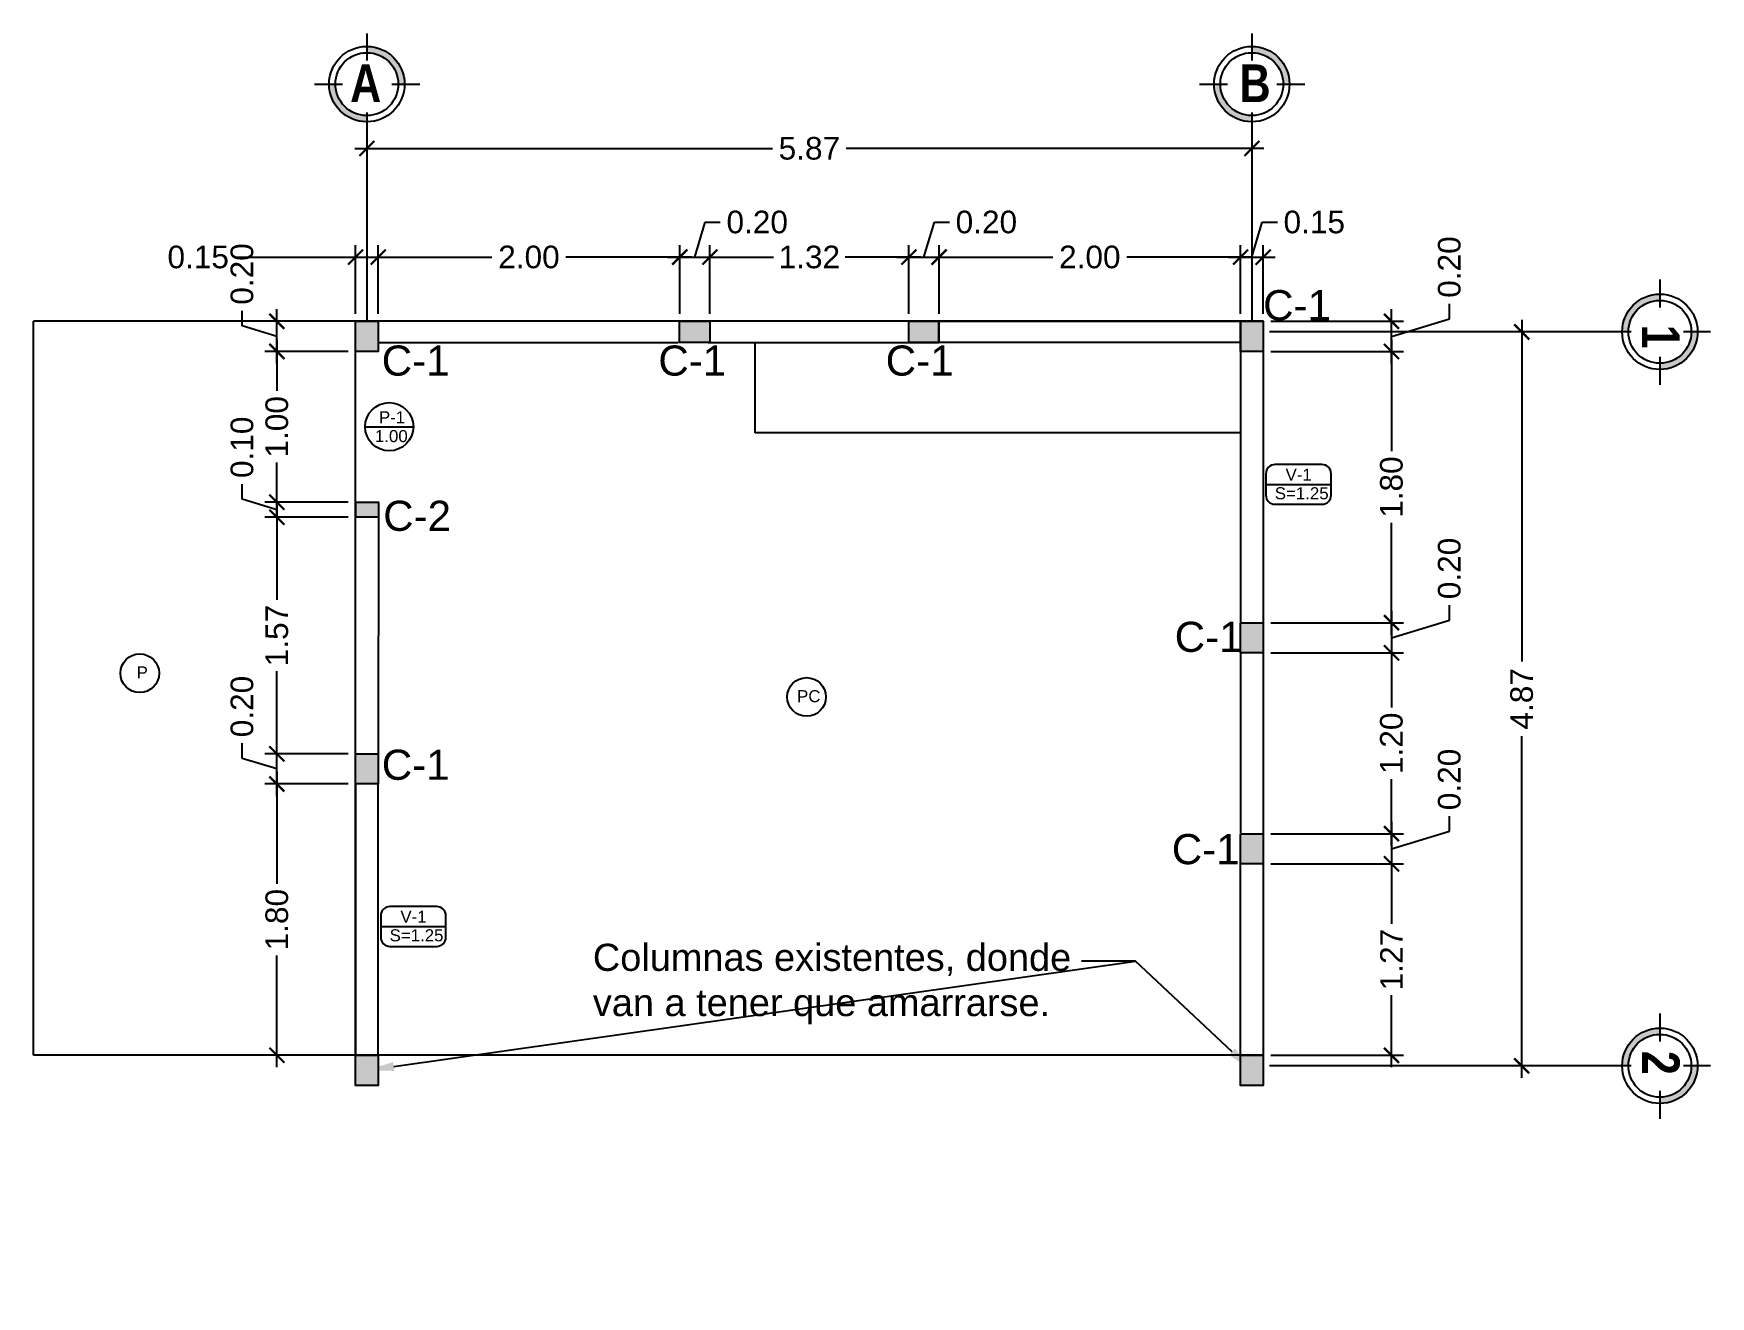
# Model space of a CAD drawing. Header units: metres. Extents: x 258817 to 259192, y 1878716 to 1878911.
# Drawn here: x 258947.1 to 258958.22, y 1878820.39 to 1878828.77 of the extents above; entities that cross this region are included whole.
import ezdxf
from ezdxf import colors
from ezdxf.entities.mleader import LeaderData, LeaderLine
from ezdxf.math import Vec2, Vec3

# ---------------------------------------------------------------- set-up
doc = ezdxf.new("R2010")
doc.units = ezdxf.units.M
doc.header["$MEASUREMENT"] = 0
doc.linetypes.add('ACAD_ISO04W100', pattern=[30, 24, -3, 0, -3])
doc.layers.add('.3EJES', color=1, linetype='Continuous', lineweight=20)
doc.layers.add('0.1', color=1, linetype='Continuous', lineweight=9)
for name, color, linetype in [('07-Ejes', 8, 'Continuous'), ('Layer2', 2, 'Continuous'), ('PUERTAS', 1, 'Continuous'), ('TEXTOS', 2, 'Continuous'), ('Vistas', 7, 'Continuous')]:
    doc.layers.add(name, color=color, linetype=linetype)
doc.styles.add('dani-100Textos', font='techb___.ttf', dxfattribs={"height": 0.25})
doc.styles.get("Standard").update_dxf_attribs({"font": 'arial.ttf'})
doc.dimstyles.new('JPcotas75', dxfattribs={"dimtxt": 0.15, "dimasz": 0.1, "dimexe": 0.08, "dimexo": 0.05, "dimgap": 0.05, "dimtad": 0, "dimzin": 1, "dimdsep": 46, "dimtxsty": 'Standard', "dimblk": 'ARCHTICK', "dimcen": 2.5, "dimdle": 0.08, "dimclrd": 1, "dimclre": 1, "dimclrt": 2, "dimadec": 0, "dimazin": 0, "dimtfac": 1, "dimtmove": 1, "dimatfit": 2, "dimfxl": 1.25, "dimarcsym": 0})

# ---------------------------------------------------------------- blocks, each defined once
blk = doc.blocks.new('_ArchTick')
at = {"color": 0, "linetype": 'ByBlock', "const_width": 0.15}
blk.add_lwpolyline([(-0.5, -0.5), (0.5, 0.5)], dxfattribs=at)
blk = doc.blocks.new('*D545')
at = {"layer": 'Defpoints', "color": 0, "transparency": 16777216}
for p in [(258948.715, 1878823.788), (258949.237, 1878823.788), (258949.237, 1878821.988)]:
    blk.add_point(p, dxfattribs=at)
at = {"layer": 'Vistas', "color": 1, "lineweight": -2, "transparency": 16777216}
for p, q in [((258948.715, 1878823.868), (258948.715, 1878823.126)), ((258949.187, 1878823.788), (258948.635, 1878823.788)), ((258948.715, 1878821.908), (258948.715, 1878822.651)), ((258949.187, 1878821.988), (258948.635, 1878821.988))]:
    blk.add_line(p, q, dxfattribs=at)
at = {"layer": 'Vistas', "color": 1, "lineweight": -2, "transparency": 16777216, "xscale": 0.1, "yscale": 0.1, "zscale": 0.1}
for p, rotation in [((258948.715, 1878823.788), 90), ((258948.715, 1878821.988), 270)]:
    blk.add_blockref('_ArchTick', p, dxfattribs=dict(at, rotation=rotation))
at = {"layer": 'Vistas', "color": 2, "transparency": 16777216, "insert": (258948.715, 1878822.888), "char_height": 0.15, "attachment_point": 5, "rotation": 90}
blk.add_mtext('1.80', dxfattribs=at)
blk = doc.blocks.new('*D546')
at = {"layer": 'Defpoints', "color": 0, "transparency": 16777216}
for p in [(258948.715, 1878823.988), (258949.237, 1878823.988), (258949.237, 1878823.788)]:
    blk.add_point(p, dxfattribs=at)
at = {"layer": 'Vistas', "color": 1, "lineweight": -2, "transparency": 16777216}
for p, q in [((258948.715, 1878823.708), (258948.715, 1878824.068)), ((258948.484, 1878823.958), (258948.484, 1878824.058)), ((258948.715, 1878823.888), (258948.484, 1878823.958)), ((258949.187, 1878823.988), (258948.635, 1878823.988)), ((258949.187, 1878823.788), (258948.635, 1878823.788))]:
    blk.add_line(p, q, dxfattribs=at)
at = {"layer": 'Vistas', "color": 1, "lineweight": -2, "transparency": 16777216, "xscale": 0.1, "yscale": 0.1, "zscale": 0.1}
for p, rotation in [((258948.715, 1878823.988), 90), ((258948.715, 1878823.788), 270)]:
    blk.add_blockref('_ArchTick', p, dxfattribs=dict(at, rotation=rotation))
at = {"layer": 'Vistas', "color": 2, "transparency": 16777216, "insert": (258948.484, 1878824.302), "char_height": 0.15, "attachment_point": 5, "rotation": 90}
blk.add_mtext('0.20', dxfattribs=at)
blk = doc.blocks.new('*D547')
at = {"layer": 'Defpoints', "color": 0, "transparency": 16777216}
for p in [(258948.715, 1878825.558), (258949.237, 1878825.558), (258949.237, 1878823.988)]:
    blk.add_point(p, dxfattribs=at)
at = {"layer": 'Vistas', "color": 1, "lineweight": -2, "transparency": 16777216}
for p, q in [((258948.715, 1878825.638), (258948.715, 1878825.011)), ((258949.187, 1878825.558), (258948.635, 1878825.558)), ((258948.715, 1878823.908), (258948.715, 1878824.536)), ((258949.187, 1878823.988), (258948.635, 1878823.988))]:
    blk.add_line(p, q, dxfattribs=at)
at = {"layer": 'Vistas', "color": 1, "lineweight": -2, "transparency": 16777216, "xscale": 0.1, "yscale": 0.1, "zscale": 0.1}
for p, rotation in [((258948.715, 1878825.558), 90), ((258948.715, 1878823.988), 270)]:
    blk.add_blockref('_ArchTick', p, dxfattribs=dict(at, rotation=rotation))
at = {"layer": 'Vistas', "color": 2, "transparency": 16777216, "insert": (258948.715, 1878824.773), "char_height": 0.15, "attachment_point": 5, "rotation": 90}
blk.add_mtext('1.57', dxfattribs=at)
blk = doc.blocks.new('*D548')
at = {"layer": 'Defpoints', "color": 0, "transparency": 16777216}
for p in [(258948.715, 1878825.658), (258949.237, 1878825.658), (258949.237, 1878825.558)]:
    blk.add_point(p, dxfattribs=at)
at = {"layer": 'Vistas', "color": 1, "lineweight": -2, "transparency": 16777216}
for p, q in [((258948.484, 1878825.678), (258948.484, 1878825.778)), ((258948.715, 1878825.658), (258948.715, 1878825.758)), ((258948.715, 1878825.608), (258948.484, 1878825.678)), ((258949.187, 1878825.658), (258948.635, 1878825.658)), ((258948.715, 1878825.558), (258948.715, 1878825.658)), ((258948.715, 1878825.558), (258948.715, 1878825.658)), ((258949.187, 1878825.558), (258948.635, 1878825.558)), ((258948.715, 1878825.558), (258948.715, 1878825.458))]:
    blk.add_line(p, q, dxfattribs=at)
at = {"layer": 'Vistas', "color": 1, "lineweight": -2, "transparency": 16777216, "xscale": 0.1, "yscale": 0.1, "zscale": 0.1}
for p, rotation in [((258948.715, 1878825.658), 270), ((258948.715, 1878825.558), 90)]:
    blk.add_blockref('_ArchTick', p, dxfattribs=dict(at, rotation=rotation))
at = {"layer": 'Vistas', "color": 2, "transparency": 16777216, "insert": (258948.484, 1878826.022), "char_height": 0.15, "attachment_point": 5, "rotation": 90}
blk.add_mtext('0.10', dxfattribs=at)
blk = doc.blocks.new('*D549')
at = {"layer": 'Defpoints', "color": 0, "transparency": 16777216}
for p in [(258948.715, 1878826.658), (258949.237, 1878826.658), (258949.237, 1878825.658)]:
    blk.add_point(p, dxfattribs=at)
at = {"layer": 'Vistas', "color": 1, "lineweight": -2, "transparency": 16777216}
for p, q in [((258948.715, 1878826.738), (258948.715, 1878826.396)), ((258949.187, 1878826.658), (258948.635, 1878826.658)), ((258948.715, 1878825.578), (258948.715, 1878825.921)), ((258949.187, 1878825.658), (258948.635, 1878825.658))]:
    blk.add_line(p, q, dxfattribs=at)
at = {"layer": 'Vistas', "color": 1, "lineweight": -2, "transparency": 16777216, "xscale": 0.1, "yscale": 0.1, "zscale": 0.1}
for p, rotation in [((258948.715, 1878826.658), 90), ((258948.715, 1878825.658), 270)]:
    blk.add_blockref('_ArchTick', p, dxfattribs=dict(at, rotation=rotation))
at = {"layer": 'Vistas', "color": 2, "transparency": 16777216, "insert": (258948.715, 1878826.158), "char_height": 0.15, "attachment_point": 5, "rotation": 90}
blk.add_mtext('1.00', dxfattribs=at)
blk = doc.blocks.new('*D550')
at = {"layer": 'Defpoints', "color": 0, "transparency": 16777216}
for p in [(258948.715, 1878826.858), (258949.237, 1878826.858), (258949.237, 1878826.658)]:
    blk.add_point(p, dxfattribs=at)
at = {"layer": 'Vistas', "color": 1, "lineweight": -2, "transparency": 16777216}
for p, q in [((258948.484, 1878826.828), (258948.484, 1878826.928)), ((258949.187, 1878826.858), (258948.635, 1878826.858)), ((258948.715, 1878826.578), (258948.715, 1878826.938)), ((258948.715, 1878826.758), (258948.484, 1878826.828)), ((258949.187, 1878826.658), (258948.635, 1878826.658))]:
    blk.add_line(p, q, dxfattribs=at)
at = {"layer": 'Vistas', "color": 1, "lineweight": -2, "transparency": 16777216, "xscale": 0.1, "yscale": 0.1, "zscale": 0.1}
for p, rotation in [((258948.715, 1878826.858), 90), ((258948.715, 1878826.658), 270)]:
    blk.add_blockref('_ArchTick', p, dxfattribs=dict(at, rotation=rotation))
at = {"layer": 'Vistas', "color": 2, "transparency": 16777216, "insert": (258948.484, 1878827.172), "char_height": 0.15, "attachment_point": 5, "rotation": 90}
blk.add_mtext('0.20', dxfattribs=at)
blk = doc.blocks.new('*D551')
at = {"layer": 'Defpoints', "color": 0, "transparency": 16777216}
for p in [(258949.387, 1878827.284), (258949.237, 1878826.858), (258949.387, 1878826.858)]:
    blk.add_point(p, dxfattribs=at)
at = {"layer": 'Vistas', "color": 1, "lineweight": -2, "transparency": 16777216}
for p, q in [((258949.237, 1878826.908), (258949.237, 1878827.364)), ((258949.387, 1878826.908), (258949.387, 1878827.364)), ((258948.438, 1878827.284), (258949.237, 1878827.284)), ((258949.157, 1878827.284), (258949.467, 1878827.284))]:
    blk.add_line(p, q, dxfattribs=at)
at = {"layer": 'Vistas', "color": 1, "lineweight": -2, "transparency": 16777216, "xscale": 0.1, "yscale": 0.1, "zscale": 0.1, "rotation": 180}
blk.add_blockref('_ArchTick', (258949.237, 1878827.284), dxfattribs=at)
at = {"layer": 'Vistas', "color": 1, "lineweight": -2, "transparency": 16777216, "xscale": 0.1, "yscale": 0.1, "zscale": 0.1}
blk.add_blockref('_ArchTick', (258949.387, 1878827.284), dxfattribs=at)
at = {"layer": 'Vistas', "color": 2, "transparency": 16777216, "insert": (258948.193, 1878827.284), "char_height": 0.15, "attachment_point": 5}
blk.add_mtext('0.15', dxfattribs=at)
blk = doc.blocks.new('*D533')
at = {"layer": 'Defpoints', "color": 0, "transparency": 16777216}
for p in [(258951.387, 1878827.284), (258949.387, 1878826.858), (258951.387, 1878826.858)]:
    blk.add_point(p, dxfattribs=at)
at = {"layer": 'Vistas', "color": 1, "lineweight": -2, "transparency": 16777216}
for p, q in [((258949.387, 1878826.908), (258949.387, 1878827.364)), ((258951.387, 1878826.908), (258951.387, 1878827.364)), ((258949.307, 1878827.284), (258950.141, 1878827.284)), ((258951.467, 1878827.284), (258950.632, 1878827.284))]:
    blk.add_line(p, q, dxfattribs=at)
at = {"layer": 'Vistas', "color": 1, "lineweight": -2, "transparency": 16777216, "xscale": 0.1, "yscale": 0.1, "zscale": 0.1, "rotation": 180}
blk.add_blockref('_ArchTick', (258949.387, 1878827.284), dxfattribs=at)
at = {"layer": 'Vistas', "color": 1, "lineweight": -2, "transparency": 16777216, "xscale": 0.1, "yscale": 0.1, "zscale": 0.1}
blk.add_blockref('_ArchTick', (258951.387, 1878827.284), dxfattribs=at)
at = {"layer": 'Vistas', "color": 2, "transparency": 16777216, "insert": (258950.387, 1878827.284), "char_height": 0.15, "attachment_point": 5}
blk.add_mtext('2.00', dxfattribs=at)
blk = doc.blocks.new('*D534')
at = {"layer": 'Defpoints', "color": 0, "transparency": 16777216}
for p in [(258951.587, 1878827.284), (258951.387, 1878826.858), (258951.587, 1878826.858)]:
    blk.add_point(p, dxfattribs=at)
at = {"layer": 'Vistas', "color": 1, "lineweight": -2, "transparency": 16777216}
for p, q in [((258951.487, 1878827.284), (258951.556, 1878827.516)), ((258951.556, 1878827.516), (258951.656, 1878827.516)), ((258951.387, 1878826.908), (258951.387, 1878827.364)), ((258951.587, 1878826.908), (258951.587, 1878827.364)), ((258951.307, 1878827.284), (258951.667, 1878827.284))]:
    blk.add_line(p, q, dxfattribs=at)
at = {"layer": 'Vistas', "color": 1, "lineweight": -2, "transparency": 16777216, "xscale": 0.1, "yscale": 0.1, "zscale": 0.1, "rotation": 180}
blk.add_blockref('_ArchTick', (258951.387, 1878827.284), dxfattribs=at)
at = {"layer": 'Vistas', "color": 1, "lineweight": -2, "transparency": 16777216, "xscale": 0.1, "yscale": 0.1, "zscale": 0.1}
blk.add_blockref('_ArchTick', (258951.587, 1878827.284), dxfattribs=at)
at = {"layer": 'Vistas', "color": 2, "transparency": 16777216, "insert": (258951.901, 1878827.516), "char_height": 0.15, "attachment_point": 5}
blk.add_mtext('0.20', dxfattribs=at)
blk = doc.blocks.new('*D535')
at = {"layer": 'Defpoints', "color": 0, "transparency": 16777216}
for p in [(258952.907, 1878827.284), (258951.587, 1878826.858), (258952.907, 1878826.858)]:
    blk.add_point(p, dxfattribs=at)
at = {"layer": 'Vistas', "color": 1, "lineweight": -2, "transparency": 16777216}
for p, q in [((258951.587, 1878826.908), (258951.587, 1878827.364)), ((258952.907, 1878826.908), (258952.907, 1878827.364)), ((258951.507, 1878827.284), (258952.01, 1878827.284)), ((258952.987, 1878827.284), (258952.484, 1878827.284))]:
    blk.add_line(p, q, dxfattribs=at)
at = {"layer": 'Vistas', "color": 1, "lineweight": -2, "transparency": 16777216, "xscale": 0.1, "yscale": 0.1, "zscale": 0.1, "rotation": 180}
blk.add_blockref('_ArchTick', (258951.587, 1878827.284), dxfattribs=at)
at = {"layer": 'Vistas', "color": 1, "lineweight": -2, "transparency": 16777216, "xscale": 0.1, "yscale": 0.1, "zscale": 0.1}
blk.add_blockref('_ArchTick', (258952.907, 1878827.284), dxfattribs=at)
at = {"layer": 'Vistas', "color": 2, "transparency": 16777216, "insert": (258952.247, 1878827.284), "char_height": 0.15, "attachment_point": 5}
blk.add_mtext('1.32', dxfattribs=at)
blk = doc.blocks.new('*D536')
at = {"layer": 'Defpoints', "color": 0, "transparency": 16777216}
for p in [(258953.107, 1878827.284), (258952.907, 1878826.858), (258953.107, 1878826.858)]:
    blk.add_point(p, dxfattribs=at)
at = {"layer": 'Vistas', "color": 1, "lineweight": -2, "transparency": 16777216}
for p, q in [((258953.007, 1878827.284), (258953.076, 1878827.516)), ((258953.076, 1878827.516), (258953.176, 1878827.516)), ((258952.907, 1878826.908), (258952.907, 1878827.364)), ((258953.107, 1878826.908), (258953.107, 1878827.364)), ((258952.827, 1878827.284), (258953.187, 1878827.284))]:
    blk.add_line(p, q, dxfattribs=at)
at = {"layer": 'Vistas', "color": 1, "lineweight": -2, "transparency": 16777216, "xscale": 0.1, "yscale": 0.1, "zscale": 0.1, "rotation": 180}
blk.add_blockref('_ArchTick', (258952.907, 1878827.284), dxfattribs=at)
at = {"layer": 'Vistas', "color": 1, "lineweight": -2, "transparency": 16777216, "xscale": 0.1, "yscale": 0.1, "zscale": 0.1}
blk.add_blockref('_ArchTick', (258953.107, 1878827.284), dxfattribs=at)
at = {"layer": 'Vistas', "color": 2, "transparency": 16777216, "insert": (258953.421, 1878827.516), "char_height": 0.15, "attachment_point": 5}
blk.add_mtext('0.20', dxfattribs=at)
blk = doc.blocks.new('*D537')
at = {"layer": 'Defpoints', "color": 0, "transparency": 16777216}
for p in [(258955.107, 1878827.284), (258953.107, 1878826.858), (258955.107, 1878826.858)]:
    blk.add_point(p, dxfattribs=at)
at = {"layer": 'Vistas', "color": 1, "lineweight": -2, "transparency": 16777216}
for p, q in [((258953.107, 1878826.908), (258953.107, 1878827.364)), ((258955.107, 1878826.908), (258955.107, 1878827.364)), ((258953.027, 1878827.284), (258953.861, 1878827.284)), ((258955.187, 1878827.284), (258954.352, 1878827.284))]:
    blk.add_line(p, q, dxfattribs=at)
at = {"layer": 'Vistas', "color": 1, "lineweight": -2, "transparency": 16777216, "xscale": 0.1, "yscale": 0.1, "zscale": 0.1, "rotation": 180}
blk.add_blockref('_ArchTick', (258953.107, 1878827.284), dxfattribs=at)
at = {"layer": 'Vistas', "color": 1, "lineweight": -2, "transparency": 16777216, "xscale": 0.1, "yscale": 0.1, "zscale": 0.1}
blk.add_blockref('_ArchTick', (258955.107, 1878827.284), dxfattribs=at)
at = {"layer": 'Vistas', "color": 2, "transparency": 16777216, "insert": (258954.107, 1878827.284), "char_height": 0.15, "attachment_point": 5}
blk.add_mtext('2.00', dxfattribs=at)
blk = doc.blocks.new('*D538')
at = {"layer": 'Defpoints', "color": 0, "transparency": 16777216}
for p in [(258955.257, 1878827.284), (258955.107, 1878826.858), (258955.257, 1878826.858)]:
    blk.add_point(p, dxfattribs=at)
at = {"layer": 'Vistas', "color": 1, "lineweight": -2, "transparency": 16777216}
for p, q in [((258955.182, 1878827.284), (258955.251, 1878827.516)), ((258955.251, 1878827.516), (258955.351, 1878827.516)), ((258955.107, 1878826.908), (258955.107, 1878827.364)), ((258955.257, 1878826.908), (258955.257, 1878827.364)), ((258955.027, 1878827.284), (258955.337, 1878827.284))]:
    blk.add_line(p, q, dxfattribs=at)
at = {"layer": 'Vistas', "color": 1, "lineweight": -2, "transparency": 16777216, "xscale": 0.1, "yscale": 0.1, "zscale": 0.1, "rotation": 180}
blk.add_blockref('_ArchTick', (258955.107, 1878827.284), dxfattribs=at)
at = {"layer": 'Vistas', "color": 1, "lineweight": -2, "transparency": 16777216, "xscale": 0.1, "yscale": 0.1, "zscale": 0.1}
blk.add_blockref('_ArchTick', (258955.257, 1878827.284), dxfattribs=at)
at = {"layer": 'Vistas', "color": 2, "transparency": 16777216, "insert": (258955.596, 1878827.516), "char_height": 0.15, "attachment_point": 5}
blk.add_mtext('0.15', dxfattribs=at)
blk = doc.blocks.new('*D539')
at = {"layer": 'Defpoints', "color": 0, "transparency": 16777216}
for p in [(258955.257, 1878826.658), (258955.257, 1878824.858), (258956.108, 1878824.858)]:
    blk.add_point(p, dxfattribs=at)
at = {"layer": 'Vistas', "color": 1, "lineweight": -2, "transparency": 16777216}
for p, q in [((258956.108, 1878826.738), (258956.108, 1878825.996)), ((258955.307, 1878826.658), (258956.188, 1878826.658)), ((258956.108, 1878824.778), (258956.108, 1878825.521)), ((258955.307, 1878824.858), (258956.188, 1878824.858))]:
    blk.add_line(p, q, dxfattribs=at)
at = {"layer": 'Vistas', "color": 1, "lineweight": -2, "transparency": 16777216, "xscale": 0.1, "yscale": 0.1, "zscale": 0.1}
for p, rotation in [((258956.108, 1878826.658), 90), ((258956.108, 1878824.858), 270)]:
    blk.add_blockref('_ArchTick', p, dxfattribs=dict(at, rotation=rotation))
at = {"layer": 'Vistas', "color": 2, "transparency": 16777216, "insert": (258956.108, 1878825.758), "char_height": 0.15, "attachment_point": 5, "rotation": 90}
blk.add_mtext('1.80', dxfattribs=at)
blk = doc.blocks.new('*D540')
at = {"layer": 'Defpoints', "color": 0, "transparency": 16777216}
for p in [(258955.257, 1878824.858), (258955.257, 1878824.658), (258956.108, 1878824.658)]:
    blk.add_point(p, dxfattribs=at)
at = {"layer": 'Vistas', "color": 1, "lineweight": -2, "transparency": 16777216}
for p, q in [((258956.492, 1878824.874), (258956.492, 1878824.974)), ((258955.307, 1878824.858), (258956.188, 1878824.858)), ((258956.108, 1878824.938), (258956.108, 1878824.578)), ((258956.108, 1878824.758), (258956.492, 1878824.874)), ((258955.307, 1878824.658), (258956.188, 1878824.658))]:
    blk.add_line(p, q, dxfattribs=at)
at = {"layer": 'Vistas', "color": 1, "lineweight": -2, "transparency": 16777216, "xscale": 0.1, "yscale": 0.1, "zscale": 0.1}
for p, rotation in [((258956.108, 1878824.858), 90), ((258956.108, 1878824.658), 270)]:
    blk.add_blockref('_ArchTick', p, dxfattribs=dict(at, rotation=rotation))
at = {"layer": 'Vistas', "color": 2, "transparency": 16777216, "insert": (258956.492, 1878825.218), "char_height": 0.15, "attachment_point": 5, "rotation": 90}
blk.add_mtext('0.20', dxfattribs=at)
blk = doc.blocks.new('*D541')
at = {"layer": 'Defpoints', "color": 0, "transparency": 16777216}
for p in [(258955.257, 1878824.658), (258955.257, 1878823.458), (258956.108, 1878823.458)]:
    blk.add_point(p, dxfattribs=at)
at = {"layer": 'Vistas', "color": 1, "lineweight": -2, "transparency": 16777216}
for p, q in [((258956.108, 1878824.738), (258956.108, 1878824.296)), ((258955.307, 1878824.658), (258956.188, 1878824.658)), ((258956.108, 1878823.378), (258956.108, 1878823.821)), ((258955.307, 1878823.458), (258956.188, 1878823.458))]:
    blk.add_line(p, q, dxfattribs=at)
at = {"layer": 'Vistas', "color": 1, "lineweight": -2, "transparency": 16777216, "xscale": 0.1, "yscale": 0.1, "zscale": 0.1}
for p, rotation in [((258956.108, 1878824.658), 90), ((258956.108, 1878823.458), 270)]:
    blk.add_blockref('_ArchTick', p, dxfattribs=dict(at, rotation=rotation))
at = {"layer": 'Vistas', "color": 2, "transparency": 16777216, "insert": (258956.108, 1878824.058), "char_height": 0.15, "attachment_point": 5, "rotation": 90}
blk.add_mtext('1.20', dxfattribs=at)
blk = doc.blocks.new('*D542')
at = {"layer": 'Defpoints', "color": 0, "transparency": 16777216}
for p in [(258955.257, 1878823.458), (258955.257, 1878823.258), (258956.108, 1878823.258)]:
    blk.add_point(p, dxfattribs=at)
at = {"layer": 'Vistas', "color": 1, "lineweight": -2, "transparency": 16777216}
for p, q in [((258956.108, 1878823.538), (258956.108, 1878823.178)), ((258956.492, 1878823.474), (258956.492, 1878823.574)), ((258955.307, 1878823.458), (258956.188, 1878823.458)), ((258956.108, 1878823.358), (258956.492, 1878823.474)), ((258955.307, 1878823.258), (258956.188, 1878823.258))]:
    blk.add_line(p, q, dxfattribs=at)
at = {"layer": 'Vistas', "color": 1, "lineweight": -2, "transparency": 16777216, "xscale": 0.1, "yscale": 0.1, "zscale": 0.1}
for p, rotation in [((258956.108, 1878823.458), 90), ((258956.108, 1878823.258), 270)]:
    blk.add_blockref('_ArchTick', p, dxfattribs=dict(at, rotation=rotation))
at = {"layer": 'Vistas', "color": 2, "transparency": 16777216, "insert": (258956.492, 1878823.818), "char_height": 0.15, "attachment_point": 5, "rotation": 90}
blk.add_mtext('0.20', dxfattribs=at)
blk = doc.blocks.new('*D543')
at = {"layer": 'Defpoints', "color": 0, "transparency": 16777216}
for p in [(258955.257, 1878823.258), (258955.257, 1878821.988), (258956.108, 1878821.988)]:
    blk.add_point(p, dxfattribs=at)
at = {"layer": 'Vistas', "color": 1, "lineweight": -2, "transparency": 16777216}
for p, q in [((258956.108, 1878823.338), (258956.108, 1878822.861)), ((258955.307, 1878823.258), (258956.188, 1878823.258)), ((258956.108, 1878821.908), (258956.108, 1878822.386)), ((258955.307, 1878821.988), (258956.188, 1878821.988))]:
    blk.add_line(p, q, dxfattribs=at)
at = {"layer": 'Vistas', "color": 1, "lineweight": -2, "transparency": 16777216, "xscale": 0.1, "yscale": 0.1, "zscale": 0.1}
for p, rotation in [((258956.108, 1878823.258), 90), ((258956.108, 1878821.988), 270)]:
    blk.add_blockref('_ArchTick', p, dxfattribs=dict(at, rotation=rotation))
at = {"layer": 'Vistas', "color": 2, "transparency": 16777216, "insert": (258956.108, 1878822.623), "char_height": 0.15, "attachment_point": 5, "rotation": 90}
blk.add_mtext('1.27', dxfattribs=at)
blk = doc.blocks.new('*D544')
at = {"layer": 'Defpoints', "color": 0, "transparency": 16777216}
for p in [(258955.257, 1878826.858), (258956.108, 1878826.858), (258955.257, 1878826.658)]:
    blk.add_point(p, dxfattribs=at)
at = {"layer": 'Vistas', "color": 1, "lineweight": -2, "transparency": 16777216}
for p, q in [((258956.492, 1878826.874), (258956.492, 1878826.974)), ((258955.307, 1878826.858), (258956.188, 1878826.858)), ((258956.108, 1878826.578), (258956.108, 1878826.938)), ((258956.108, 1878826.758), (258956.492, 1878826.874)), ((258955.307, 1878826.658), (258956.188, 1878826.658))]:
    blk.add_line(p, q, dxfattribs=at)
at = {"layer": 'Vistas', "color": 1, "lineweight": -2, "transparency": 16777216, "xscale": 0.1, "yscale": 0.1, "zscale": 0.1}
for p, rotation in [((258956.108, 1878826.858), 90), ((258956.108, 1878826.658), 270)]:
    blk.add_blockref('_ArchTick', p, dxfattribs=dict(at, rotation=rotation))
at = {"layer": 'Vistas', "color": 2, "transparency": 16777216, "insert": (258956.492, 1878827.218), "char_height": 0.15, "attachment_point": 5, "rotation": 90}
blk.add_mtext('0.20', dxfattribs=at)
blk = doc.blocks.new('eje numero')
at = {"layer": '07-Ejes'}
h = blk.add_hatch(color=1, dxfattribs=at)
h.dxf.hatch_style = 1
h.paths.add_polyline_path([(496.116, 205.549), (496.116, 205.499, -0.414214), (496.366, 205.249), (496.416, 205.249, 0.414214)])
h.paths.add_polyline_path([(495.866, 205.249), (495.816, 205.249, 0.414214), (496.116, 204.949), (496.116, 204.999, -0.414214)])
at = {"layer": '07-Ejes', "color": 1}
for points in [[(496.116, 205.651), (496.116, 205.438)], [(495.701, 205.249), (495.923, 205.249)], [(496.316, 205.249), (496.538, 205.249)]]:
    blk.add_lwpolyline(points, dxfattribs=at)
for radius in [0.3, 0.25]:
    blk.add_circle((496.116, 205.249), radius, dxfattribs=at)
blk = doc.blocks.new('*U159')
at = {"color": 1, "linetype": 'ACAD_ISO04W100', "ltscale": 0.1}
blk.add_lwpolyline([(0, 0.711), (0, -0.673)], dxfattribs=at)
at = {"layer": '.3EJES', "xscale": 0.8340043413883207, "yscale": 0.8340043413883207, "zscale": 0.8340043413883207}
blk.add_blockref('eje numero', (-413.763, -170.278), dxfattribs=at)
at = {"style": 'dani-100Textos'}
blk.add_attdef('1', (-0.111, 0.781), '', height=0.25, dxfattribs=at)
blk = doc.blocks.new('*U173')
at = {"color": 1, "linetype": 'ACAD_ISO04W100', "ltscale": 0.1}
blk.add_lwpolyline([(0, 0.711), (0, -0.673)], dxfattribs=at)
at = {"layer": '.3EJES', "xscale": 0.8340043413883207, "yscale": 0.8340043413883207, "zscale": 0.8340043413883207}
blk.add_blockref('eje numero', (-413.763, -170.278), dxfattribs=at)
at = {"style": 'dani-100Textos'}
blk.add_attdef('1', (-0.082, 0.781), '', height=0.25, dxfattribs=at)
blk = doc.blocks.new('*D557')
at = {"layer": 'Defpoints', "color": 0, "transparency": 16777216}
for p in [(258949.312, 1878828.182), (258955.182, 1878828.182), (258949.312, 1878828.005)]:
    blk.add_point(p, dxfattribs=at)
at = {"layer": 'Vistas', "color": 1, "lineweight": -2, "transparency": 16777216}
for p, q in [((258949.312, 1878828.132), (258949.312, 1878827.925)), ((258955.182, 1878828.132), (258955.182, 1878827.925)), ((258949.232, 1878828.005), (258952.002, 1878828.005)), ((258955.262, 1878828.005), (258952.491, 1878828.005))]:
    blk.add_line(p, q, dxfattribs=at)
at = {"layer": 'Vistas', "color": 1, "lineweight": -2, "transparency": 16777216, "xscale": 0.1, "yscale": 0.1, "zscale": 0.1, "rotation": 180}
blk.add_blockref('_ArchTick', (258949.312, 1878828.005), dxfattribs=at)
at = {"layer": 'Vistas', "color": 1, "lineweight": -2, "transparency": 16777216, "xscale": 0.1, "yscale": 0.1, "zscale": 0.1}
blk.add_blockref('_ArchTick', (258955.182, 1878828.005), dxfattribs=at)
at = {"layer": 'Vistas', "color": 2, "transparency": 16777216, "insert": (258952.247, 1878828.005), "char_height": 0.15, "attachment_point": 5}
blk.add_mtext('5.87', dxfattribs=at)
blk = doc.blocks.new('*U717')
at = {"color": 1, "linetype": 'ACAD_ISO04W100', "ltscale": 0.1}
blk.add_lwpolyline([(0, 0.711), (0, -1.731)], dxfattribs=at)
at = {"layer": '.3EJES', "xscale": 0.8340043413883207, "yscale": 0.8340043413883207, "zscale": 0.8340043413883207}
blk.add_blockref('eje numero', (-413.763, -170.278), dxfattribs=at)
at = {"style": 'dani-100Textos'}
blk.add_attdef('1', (-0.048, 0.781), '', height=0.25, dxfattribs=at)
blk = doc.blocks.new('*U182')
at = {"color": 1, "linetype": 'ACAD_ISO04W100', "ltscale": 0.1}
blk.add_lwpolyline([(0, 0.711), (0, -1.711)], dxfattribs=at)
at = {"layer": '.3EJES', "xscale": 0.8340043413883207, "yscale": 0.8340043413883207, "zscale": 0.8340043413883207}
blk.add_blockref('eje numero', (-413.763, -170.278), dxfattribs=at)
at = {"style": 'dani-100Textos'}
blk.add_attdef('1', (-0.099, 0.781), '', height=0.25, dxfattribs=at)
blk = doc.blocks.new('*D719')
at = {"layer": 'Defpoints', "color": 0, "transparency": 16777216}
for p in [(258957.138, 1878826.788), (258956.972, 1878821.918), (258957.138, 1878821.918)]:
    blk.add_point(p, dxfattribs=at)
at = {"layer": 'Vistas', "color": 1, "lineweight": -2, "transparency": 16777216}
for p, q in [((258956.972, 1878826.868), (258956.972, 1878824.601)), ((258957.088, 1878826.788), (258956.892, 1878826.788)), ((258956.972, 1878821.838), (258956.972, 1878824.105)), ((258957.088, 1878821.918), (258956.892, 1878821.918))]:
    blk.add_line(p, q, dxfattribs=at)
at = {"layer": 'Vistas', "color": 1, "lineweight": -2, "transparency": 16777216, "xscale": 0.1, "yscale": 0.1, "zscale": 0.1}
for p, rotation in [((258956.972, 1878826.788), 90), ((258956.972, 1878821.918), 270)]:
    blk.add_blockref('_ArchTick', p, dxfattribs=dict(at, rotation=rotation))
at = {"layer": 'Vistas', "color": 2, "transparency": 16777216, "insert": (258956.972, 1878824.353), "char_height": 0.15, "attachment_point": 5, "rotation": 90}
blk.add_mtext('4.87', dxfattribs=at)

msp = doc.modelspace()

# ---------------------------------------------------------------- hatches: boundary and pattern name
at = {"layer": 'Vistas'}
h = msp.add_hatch(color=256, dxfattribs=at)
h.dxf.hatch_style = 1
h.paths.add_polyline_path([(258949.38656, 1878821.98827), (258949.23656, 1878821.98827), (258949.23656, 1878821.78827), (258949.38656, 1878821.78827)])
h.paths.add_polyline_path([(258949.38656, 1878823.98827), (258949.23656, 1878823.98827), (258949.23656, 1878823.78827), (258949.38656, 1878823.78827)])
h.paths.add_polyline_path([(258955.25656, 1878821.98827), (258955.10656, 1878821.98827), (258955.10656, 1878821.78827), (258955.25656, 1878821.78827)])
h.paths.add_polyline_path([(258955.25656, 1878823.45827), (258955.10656, 1878823.45827), (258955.10656, 1878823.25827), (258955.25656, 1878823.25827)])
h.paths.add_polyline_path([(258955.25656, 1878824.85827), (258955.10656, 1878824.85827), (258955.10656, 1878824.65827), (258955.25656, 1878824.65827)])
h.paths.add_polyline_path([(258955.25656, 1878826.85827), (258955.10656, 1878826.85827), (258955.10656, 1878826.71827), (258955.10656, 1878826.65827), (258955.25656, 1878826.65827)])
h.paths.add_polyline_path([(258953.10656, 1878826.85827), (258952.90656, 1878826.85827), (258952.90656, 1878826.71827), (258953.10656, 1878826.71827)])
h.paths.add_polyline_path([(258951.58656, 1878826.85827), (258951.38656, 1878826.85827), (258951.38656, 1878826.71827), (258951.58656, 1878826.71827)])
h.paths.add_polyline_path([(258949.38656, 1878826.85827), (258949.23656, 1878826.85827), (258949.23656, 1878826.65827), (258949.28656, 1878826.65827), (258949.38656, 1878826.65827)])
h.paths.add_polyline_path([(258949.38801, 1878825.65827), (258949.23801, 1878825.65827), (258949.23801, 1878825.55827), (258949.38801, 1878825.55827)])

# ---------------------------------------------------------------- linework, layer by layer
at = {"color": 2}
for p, q in [((258955.27508, 1878825.77561), (258955.70764, 1878825.77561)), ((258949.40367, 1878822.84251), (258949.83622, 1878822.84251))]:
    msp.add_line(p, q, dxfattribs=at)
for points in [[(258955.27508, 1878825.84669), (258955.27508, 1878825.70454, 0.41421356), (258955.33595, 1878825.64367), (258955.64677, 1878825.64367, 0.41421356), (258955.70764, 1878825.70454), (258955.70764, 1878825.84669, 0.41421356), (258955.64677, 1878825.90755), (258955.33595, 1878825.90755, 0.41421356)], [(258949.40367, 1878822.91359), (258949.40367, 1878822.77144, 0.41421356), (258949.46453, 1878822.71057), (258949.77536, 1878822.71057, 0.41421356), (258949.83622, 1878822.77144), (258949.83622, 1878822.91359, 0.41421356), (258949.77536, 1878822.97445), (258949.46453, 1878822.97445, 0.41421356)]]:
    msp.add_lwpolyline(points, format="xyb", close=True, dxfattribs=at)
at = {"layer": 'Layer2'}
for centre, radius in [((258949.46016, 1878826.15844), 0.16), ((258947.80565, 1878824.523), 0.12838), ((258952.22863, 1878824.36532), 0.12838)]:
    msp.add_circle(centre, radius, dxfattribs=at)
at = {"layer": 'PUERTAS'}
msp.add_line((258949.30016, 1878826.15844), (258949.62016, 1878826.15844), dxfattribs=at)
at = {"layer": 'Vistas'}
for p, q in [((258949.23656, 1878826.85827), (258947.10087, 1878826.85827)), ((258947.10087, 1878821.98827), (258947.10087, 1878826.85827)), ((258955.25656, 1878826.85827), (258949.23656, 1878826.85827)), ((258949.23656, 1878821.98827), (258949.23656, 1878826.85827)), ((258949.38656, 1878826.85827), (258949.38656, 1878826.71827)), ((258955.25656, 1878826.85827), (258955.25656, 1878821.98827)), ((258949.38656, 1878826.71827), (258951.37656, 1878826.71827)), ((258951.57656, 1878826.71827), (258953.10656, 1878826.71827)), ((258951.88656, 1878826.11827), (258951.88656, 1878826.71827)), ((258955.10656, 1878826.71827), (258955.10656, 1878826.11827)), ((258955.10656, 1878826.65827), (258955.10656, 1878824.86211)), ((258955.10656, 1878826.11827), (258951.88656, 1878826.11827)), ((258949.38801, 1878825.55827), (258949.38656, 1878823.98827)), ((258955.10656, 1878824.65827), (258955.10656, 1878823.46483)), ((258955.10656, 1878821.98827), (258955.10656, 1878823.25827)), ((258949.23656, 1878821.98827), (258947.10087, 1878821.98827)), ((258949.39656, 1878821.98827), (258949.23656, 1878821.98827)), ((258955.09656, 1878821.98827), (258949.39656, 1878821.98827)), ((258955.25656, 1878821.98827), (258955.09656, 1878821.98827))]:
    msp.add_line(p, q, dxfattribs=at)
for points in [[(258949.23656, 1878826.85827), (258949.38656, 1878826.85827), (258949.38656, 1878826.65827), (258949.23656, 1878826.65827)], [(258951.58656, 1878826.85827), (258951.58656, 1878826.71827), (258951.38656, 1878826.71827), (258951.38656, 1878826.85827)], [(258953.10656, 1878826.85827), (258953.10656, 1878826.71827), (258952.90656, 1878826.71827), (258952.90656, 1878826.85827)], [(258953.10656, 1878826.85827), (258955.10656, 1878826.85827), (258955.10656, 1878826.71827), (258953.10656, 1878826.71827)], [(258955.10656, 1878826.85827), (258955.25656, 1878826.85827), (258955.25656, 1878826.65827), (258955.10656, 1878826.65827)], [(258949.23801, 1878825.65827), (258949.38801, 1878825.65827), (258949.38801, 1878825.55827), (258949.23801, 1878825.55827)], [(258955.10656, 1878824.85827), (258955.25656, 1878824.85827), (258955.25656, 1878824.65827), (258955.10656, 1878824.65827)], [(258949.23656, 1878823.98827), (258949.38656, 1878823.98827), (258949.38656, 1878823.78827), (258949.23656, 1878823.78827)], [(258949.23656, 1878821.98827), (258949.38656, 1878821.98827), (258949.38656, 1878823.78827), (258949.23656, 1878823.78827)], [(258955.10656, 1878823.45827), (258955.25656, 1878823.45827), (258955.25656, 1878823.25827), (258955.10656, 1878823.25827)], [(258949.23656, 1878821.98827), (258949.38656, 1878821.98827), (258949.38656, 1878821.78827), (258949.23656, 1878821.78827)], [(258955.10656, 1878821.98827), (258955.25656, 1878821.98827), (258955.25656, 1878821.78827), (258955.10656, 1878821.78827)]]:
    msp.add_lwpolyline(points, close=True, dxfattribs=at)

# ---------------------------------------------------------------- block references
for name, p, values in [('*U159', (258949.31156, 1878827.53143), {'1': 'A'}), ('*U173', (258955.18156, 1878827.53143), {'1': 'B'})]:
    msp.add_blockref(name, p, dxfattribs=at).add_auto_attribs(values)
at = {"layer": 'Vistas', "rotation": 270}
for name, p, values in [('*U717', (258956.98772, 1878826.78827), {'1': '1'}), ('*U182', (258956.98772, 1878821.91827), {'1': '2'})]:
    msp.add_blockref(name, p, dxfattribs=at).add_auto_attribs(values)

# ---------------------------------------------------------------- texts
at = {"layer": '0.1', "char_height": 0.08, "attachment_point": 1}
for s, insert, width in [('{\\C1;P-1}', (258949.39173, 1878826.26143), 4.6292668), ('{\\C1;1.00}', (258949.36526, 1878826.13643), 4.6292668), ('{\\C1;PC}', (258952.1654, 1878824.41056), 0.2107332)]:
    msp.add_mtext(s, dxfattribs=dict(at, insert=insert, width=width))
at = {"layer": 'TEXTOS', "char_height": 0.08, "width": 0.30898, "attachment_point": 1}
for s, insert in [('{\\C1;V-1}', (258955.40559, 1878825.88035)), ('{\\C1;S=1.25}', (258955.33395, 1878825.75705)), ('{\\C1;V-1}', (258949.53418, 1878822.94725)), ('{\\C1;S=1.25}', (258949.46254, 1878822.82395))]:
    msp.add_mtext(s, dxfattribs=dict(at, insert=insert))
at = {"layer": 'Vistas', "char_height": 0.2, "attachment_point": 1}
for s, insert in [('C-1', (258955.25656, 1878827.06509)), ('C-1', (258949.4105, 1878826.69753)), ('C-1', (258951.24512, 1878826.69753)), ('C-1', (258952.75317, 1878826.69753)), ('C-2', (258949.42025, 1878825.66765)), ('C-1', (258954.66998, 1878824.86457)), ('C-1', (258949.4105, 1878824.01578)), ('C-1', (258954.6508, 1878823.45583))]:
    msp.add_mtext_dynamic_manual_height_columns(s, width=0.6915753, gutter_width=1, heights=[0], dxfattribs=dict(at, insert=insert))

# ---------------------------------------------------------------- dimensions: what is measured, and where the dimension line sits
at = {"layer": 'Vistas'}
for base, p1, p2, picture, middle in [((258949.31156, 1878828.00532), (258955.18156, 1878828.18196), (258949.31156, 1878828.18196), '*D557', (258952.24656, 1878828.00532)), ((258951.58656, 1878827.28435), (258951.38656, 1878826.85827), (258951.58656, 1878826.85827), '*D534', (258951.70604, 1878827.51594)), ((258953.10656, 1878827.28435), (258952.90656, 1878826.85827), (258953.10656, 1878826.85827), '*D536', (258953.22604, 1878827.51594)), ((258955.25656, 1878827.28435), (258955.10656, 1878826.85827), (258955.25656, 1878826.85827), '*D538', (258955.40104, 1878827.51594)), ((258951.38656, 1878827.28435), (258949.38656, 1878826.85827), (258951.38656, 1878826.85827), '*D533', (258950.38656, 1878827.28435)), ((258952.90656, 1878827.28435), (258951.58656, 1878826.85827), (258952.90656, 1878826.85827), '*D535', (258952.24656, 1878827.28435)), ((258955.10656, 1878827.28435), (258953.10656, 1878826.85827), (258955.10656, 1878826.85827), '*D537', (258954.10656, 1878827.28435))]:
    dim = msp.add_linear_dim(base=base, p1=p1, p2=p2, dimstyle='JPcotas75', dxfattribs=at)
    dim.commit()
    dim.dimension.update_dxf_attribs({"geometry": picture, "text_midpoint": middle})
for base, p1, p2, picture, middle in [((258956.10759, 1878826.85827), (258955.25656, 1878826.65827), (258955.25656, 1878826.85827), '*D544', (258956.49235, 1878827.02369)), ((258948.71512, 1878826.85827), (258949.23656, 1878826.65827), (258949.23656, 1878826.85827), '*D550', (258948.48353, 1878826.97774)), ((258956.97222, 1878821.91827), (258957.13785, 1878826.78827), (258957.13785, 1878821.91827), '*D719', (258956.97222, 1878824.35327)), ((258948.71512, 1878826.65827), (258949.23656, 1878825.65827), (258949.23656, 1878826.65827), '*D549', (258948.71512, 1878826.15827)), ((258956.10759, 1878824.85827), (258955.25656, 1878826.65827), (258955.25656, 1878824.85827), '*D539', (258956.10759, 1878825.75827)), ((258948.71512, 1878825.65827), (258949.23656, 1878825.55827), (258949.23656, 1878825.65827), '*D548', (258948.48353, 1878825.82774)), ((258948.71512, 1878825.55827), (258949.23656, 1878823.98827), (258949.23656, 1878825.55827), '*D547', (258948.71512, 1878824.77327)), ((258956.10759, 1878824.65827), (258955.25656, 1878824.85827), (258955.25656, 1878824.65827), '*D540', (258956.49235, 1878825.02369)), ((258956.10759, 1878823.45827), (258955.25656, 1878824.65827), (258955.25656, 1878823.45827), '*D541', (258956.10759, 1878824.05827)), ((258948.71512, 1878823.98827), (258949.23656, 1878823.78827), (258949.23656, 1878823.98827), '*D546', (258948.48353, 1878824.10774)), ((258956.10759, 1878823.25827), (258955.25656, 1878823.45827), (258955.25656, 1878823.25827), '*D542', (258956.49235, 1878823.62369)), ((258948.71512, 1878823.78827), (258949.23656, 1878821.98827), (258949.23656, 1878823.78827), '*D545', (258948.71512, 1878822.88827)), ((258956.10759, 1878821.98827), (258955.25656, 1878823.25827), (258955.25656, 1878821.98827), '*D543', (258956.10759, 1878822.62327))]:
    dim = msp.add_linear_dim(base=base, p1=p1, p2=p2, angle=90, dimstyle='JPcotas75', dxfattribs=at)
    dim.commit()
    dim.dimension.update_dxf_attribs({"geometry": picture, "text_midpoint": middle})
dim = msp.add_linear_dim(base=(258949.38656, 1878827.28435), p1=(258949.23656, 1878826.85827), p2=(258949.38656, 1878826.85827), dimstyle='JPcotas75', dxfattribs=at)
dim.commit()
dim.dimension.update_dxf_attribs({"geometry": '*D551', "text_midpoint": (258948.19292, 1878827.28435), "dimtype": 160})

# ---------------------------------------------------------------- leaders
ml = msp.add_multileader_mtext('Standard', dxfattribs=at)
ml.set_content('Columnas existentes, donde \\Pvan a tener que amarrarse.', color=256)
ml.set_leader_properties()
ml.build(insert=Vec2(0, 0))
ml.multileader.update_dxf_attribs({"dogleg_length": 0.36, "arrow_head_size": 0.18})
ctx = ml.context
ctx.base_point, ctx.char_height, ctx.arrow_head_size, ctx.landing_gap_size, ctx.plane_origin = Vec3(258950.72083, 1878822.61299), 0.18, 0.18, 0.09, Vec3(258949.31656, 1878821.88827)
notes = []
notes.append((ctx, [(1, (1, 1, 0), (258954.41095, 1878822.61299), (-1, 0), 0.36, [(0, [(258949.31156, 1878821.88827)], 0, []), (1, [(258955.18156, 1878821.88827)], 0, [])])]))
ctx.mtext.insert, ctx.mtext.flow_direction = Vec3(258950.81083, 1878822.72798), 5
for ctx, leaders in notes:
    for number, flags, end, landing, length, lines in leaders:
        leader = LeaderData()
        leader.index, (leader.has_last_leader_line, leader.has_dogleg_vector, leader.attachment_direction) = number, flags
        leader.last_leader_point, leader.dogleg_vector, leader.dogleg_length = Vec3(end), Vec3(landing), length
        for number, points, colour, breaks in lines:
            line = LeaderLine()
            line.index, line.vertices, line.color, line.breaks = number, Vec3.list(points), colors.encode_raw_color(colour), breaks
            leader.lines.append(line)
        ctx.leaders.append(leader)

# ---------------------------------------------------------------- next in the draw order: texts
at = {"layer": '0.1', "insert": (258947.7843, 1878824.56824), "char_height": 0.08, "width": 0.0502872, "attachment_point": 1, "bg_fill": 3, "box_fill_scale": 1.5, "bg_fill_color": 256, "bg_fill_transparency": 0}
msp.add_mtext('{\\C1;P}', dxfattribs=at)

doc.saveas('drawing.dxf')
